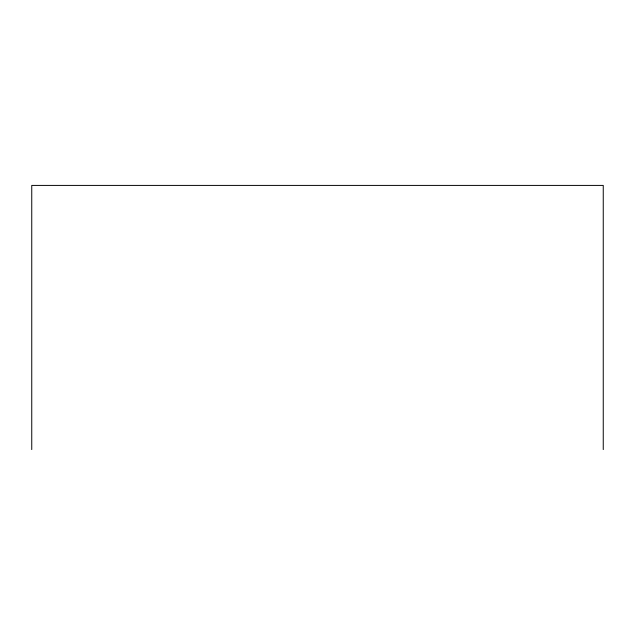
<?xml version="1.0" encoding="UTF-8"?>
<svg xmlns="http://www.w3.org/2000/svg" width="635" height="635" viewBox="0 0 635 635"><rect width="100%" height="100%" fill="white"/><g stroke="black" fill="none" stroke-linecap="round" stroke-linejoin="round"><path stroke-width="0.95" d="M603.25 449.588L603.25 185.412L31.75 185.412L31.75 449.588"/></g></svg>
